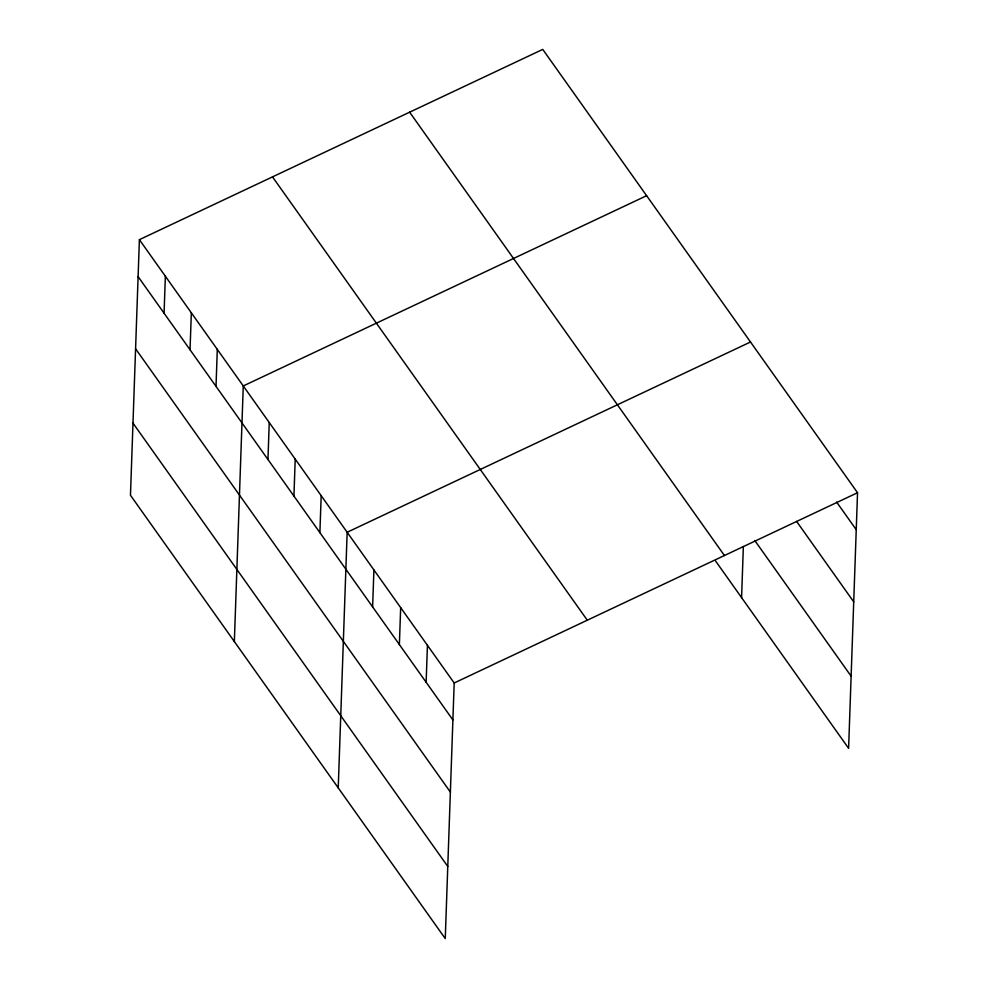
<?xml version="1.0" encoding="UTF-8"?>
<svg xmlns="http://www.w3.org/2000/svg" width="988" height="988" viewBox="0 0 988 988"><rect width="100%" height="100%" fill="white"/><g stroke="black" fill="none" stroke-linecap="round" stroke-linejoin="round"><path stroke-width="1.48" d="M139.394 239.664L130.465 495.272L445.255 938.6L454.184 682.992L139.394 239.664L542.745 49.4L857.535 492.728L848.606 748.336L715.608 561.036M164.07 313.196L165.367 276.232M190.042 349.777L191.339 312.813M216.014 386.345L217.298 349.382M234.354 641.57L243.27 385.962L646.621 195.698M267.958 459.506L269.242 422.531M293.93 496.075L295.214 459.111M319.89 532.656L321.186 495.68M338.229 787.868L347.159 532.26L750.51 341.996M372.624 606.904L373.909 569.94M399.374 644.596L400.671 607.62M426.137 682.276L427.434 645.312M741.58 597.604L743.359 546.5M454.184 682.992L857.535 492.728M836.626 502.065L856.238 529.704M796.637 521.454L853.718 601.853M754.795 540.535L851.125 676.187M409.637 112.187L724.426 555.515M272.503 176.877L587.292 620.205M138.098 276.628L452.899 719.956M135.578 348.776L450.38 792.104M132.985 423.123L447.774 866.451"/></g></svg>
